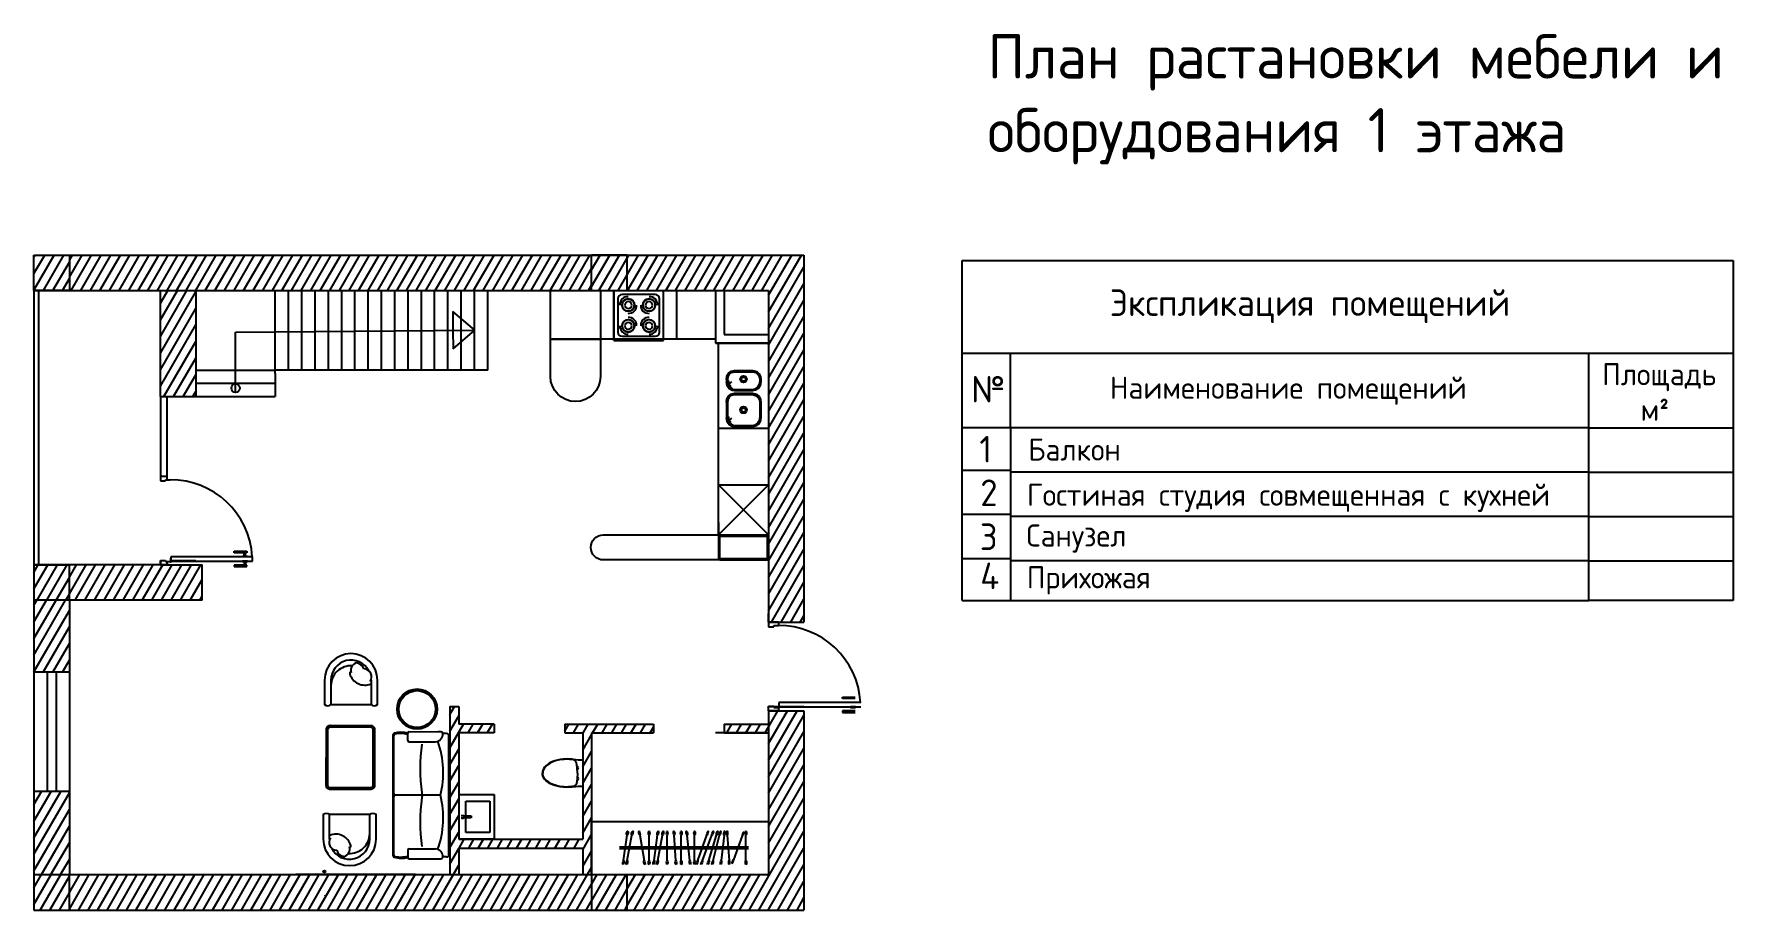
# Model space of a CAD drawing. Header units: millimetres. Extents: x -36495272392165 to 352544598049420, y -228287860276617 to 83349.
# Drawn here: x 22403 to 41600, y 20347 to 30242 of the extents above; entities that cross this region are included whole.
import ezdxf

# ---------------------------------------------------------------- set-up
doc = ezdxf.new("R2010")
doc.units = ezdxf.units.MM
doc.header["$MEASUREMENT"] = 0
doc.layers.add('freecads.com', color=7, linetype='Continuous')
doc.styles.get("Standard").update_dxf_attribs({"font": 'GOST Common.ttf'})
doc.styles.add('{18b73a54-fa43-428c-adcb-c1c7bbdf2c84}', font='Simplex.shx')
pattern_1 = [(60, (-64389.26, 24210.42), (-81.18988, 46.875), [])]

# ---------------------------------------------------------------- blocks, each defined once
blk = doc.blocks.new('A$C1352')
at = {"color": 0}
for points in [[(0.003, 0.053), (0.003, 0.553, -0.414214), (0.053, 0.603), (0.753, 0.603, -0.414214), (0.803, 0.553), (0.803, 0.053, -0.414214), (0.753, 0.003), (0.053, 0.003, -0.414214)], [(0.023, 0.053), (0.023, 0.553, -0.414214), (0.053, 0.583), (0.753, 0.583, -0.414214), (0.783, 0.553), (0.783, 0.053, -0.414214), (0.753, 0.023), (0.053, 0.023, -0.414214)]]:
    blk.add_lwpolyline(points, format="xyb", close=True, dxfattribs=at)

msp = doc.modelspace()

# ---------------------------------------------------------------- hatches: boundary and pattern name
at = {"transparency": 33554687}
h = msp.add_hatch(dxfattribs=at)
h.set_pattern_fill('ANSI31', scale=750, angle=15)
h.set_pattern_definition(pattern_1)
h.paths.add_polyline_path([(31103, 27745), (29104, 27745), (29104, 27345), (30071.4, 27345), (30703, 27345), (30703, 23598), (30814, 23598), (31103, 23598)])
h.paths.add_polyline_path([(27203, 22347), (27603, 22347), (27603, 22447), (27203, 22447), (27203, 22647), (27103, 22647), (27103, 20747), (27203, 20747), (27203, 21047), (28603, 21047), (28603, 20747), (28703, 20747), (28703, 22347), (29403, 22347), (29403, 22447), (28403, 22447), (28403, 22347), (28603, 22347), (28603, 21147), (27203, 21147)])
h.paths.add_polyline_path([(31103, 22598), (30703, 22598), (30703, 20747), (29103, 20747), (29103, 20347), (31103, 20347)])
h.paths.add_polyline_path([(28703, 20747), (22803, 20747), (22803, 20347), (28703, 20347)])
h.paths.add_polyline_path([(22803, 21687), (22403, 21687), (22403, 20747), (22803, 20747)])
h.paths.add_polyline_path([(22803, 23845), (22403, 23845), (22403, 23033), (22803, 23033)])
h.paths.add_polyline_path([(24303, 24245), (23831, 24245), (22803, 24245), (22803, 23847), (24303, 23847)])
h.paths.add_polyline_path([(30703, 22447), (30202, 22447), (30202, 22347), (30703, 22347)], flags=17)
h.paths.add_polyline_path([(24231, 27345), (23831, 27345), (23831, 26146), (24231, 26146)])
h = msp.add_hatch(dxfattribs=at)
h.set_pattern_fill('ANSI31', scale=750, angle=15)
h.set_pattern_definition([(60, (-76839.47, 24205.2), (-81.18988, 46.875), [])])
h.paths.add_polyline_path([(22803, 27745), (22403, 27745), (22403, 27345), (22803, 27345)])
h.paths.add_polyline_path([(22803, 24245), (22403, 24245), (22403, 23847), (22803, 23847)])
h.paths.add_polyline_path([(22803, 20747), (22403, 20747), (22403, 20347), (22803, 20347)])
h.paths.add_polyline_path([(29103, 20747), (28703, 20747), (28703, 20347), (29103, 20347)])
h = msp.add_hatch()
h.set_pattern_fill('ANSI31', color=256, scale=750, angle=15)
h.set_pattern_definition([(60, (20538.5, 23949.7), (-81.1899, 46.875), [])])
h.paths.add_polyline_path([(28704, 27745), (22803, 27745), (22803, 27345), (23831, 27345), (24231, 27345), (27103, 27345), (27203, 27346.4), (27203, 27345), (28458.5, 27345), (28704, 27345)])
h = msp.add_hatch(dxfattribs=at)
h.set_pattern_fill('ANSI31', scale=750, angle=15)
h.set_pattern_definition(pattern_1)
h.paths.add_polyline_path([(29104, 27345), (29104, 27745), (28704, 27745), (28704, 27345)])

# ---------------------------------------------------------------- linework, layer by layer
for p, q in [((22403, 27745), (31103, 27745)), ((22403, 27745), (22403, 27745)), ((31103, 27745), (31103, 23598)), ((22803, 27345), (22403, 27345)), ((22403, 27345), (23831, 27345)), ((23831, 27345), (24231, 27345)), ((23831, 26146), (23831, 27345)), ((24231, 27345), (30703, 27345)), ((24231, 27345), (24231, 26146)), ((24231, 27345), (30703, 27345)), ((24231, 27345), (24231, 26146)), ((27103, 27345), (27203, 27346.4)), ((27203, 27346.4), (27203, 27345)), ((30103, 27345), (30203, 27345)), ((30103, 27345), (30103, 26748)), ((30203, 27345), (30203, 26848)), ((30703, 27345), (30703, 23598)), ((30703, 26748), (30103, 26748)), ((30109.1, 26748), (30703, 26748)), ((30203, 26848), (30703, 26848)), ((30703, 26848), (30703, 26748)), ((23831, 26146), (24231, 26146)), ((22803, 24245), (22403, 24245)), ((22403, 24245), (22403, 24245)), ((23831, 24245), (22803, 24245)), ((23831, 24245), (23831, 24245)), ((24303, 23845), (24303, 24245)), ((22803, 23845), (22403, 23845)), ((22403, 23845), (22403, 20747)), ((22803, 23845), (22803, 20747)), ((30703, 23598), (30703, 23698)), ((30703, 23598), (31103, 23598)), ((30814, 23598), (30814, 23560.4)), ((27103, 22647), (27203, 22647)), ((27103, 22647), (27103, 20747)), ((27203, 22647), (27203, 22447)), ((30703, 22647), (31103, 22647)), ((30703, 22598), (31103, 22598)), ((30703, 22598), (30703, 20747)), ((30802.3, 22598), (30703, 22598)), ((31103, 22598), (31103, 20347)), ((27091.9, 20956.8), (27091.9, 22329.3)), ((27603, 22447), (27203, 22447)), ((27203, 22347), (27203, 21147)), ((27603, 22347), (27203, 22347)), ((27603, 22447), (27603, 22347)), ((28403, 22447), (29403, 22447)), ((28403, 22447), (28403, 22347)), ((28403, 22347), (28603, 22347)), ((28603, 22347), (28603, 21147)), ((28703, 22347), (29403, 22347)), ((28703, 22347), (28703, 20747)), ((29403, 22447), (29403, 22347)), ((30202, 22447), (30703, 22447)), ((30202, 22447), (30202, 22347)), ((30202, 22347), (30703, 22347)), ((27203, 21147), (28603, 21147)), ((27203, 21047), (28603, 21047)), ((27203, 21047), (27203, 20747)), ((28603, 21047), (28603, 20747)), ((22403, 20747), (30703, 20747)), ((22803, 20747), (22803, 20747)), ((22403, 20347), (31103, 20347))]:
    msp.add_line(p, q)
at = {"color": 240, "true_color": 0xed1f24}
for p, q in [((22403, 27345), (22403, 27745)), ((22803, 27745), (22803, 27345)), ((28704, 27345), (28704, 27745)), ((29104, 27345), (29104, 27745)), ((22403, 24245), (22403, 23847)), ((22403, 24245), (22803, 24245)), ((22803, 23845), (22803, 24245)), ((22403, 20747), (22403, 20347)), ((22803, 20347), (22803, 20747)), ((28703, 20747), (28703, 20347)), ((28703, 20747), (29103, 20747)), ((29103, 20747), (29103, 20347)), ((22403, 20347), (22803, 20347)), ((28703, 20347), (29103, 20347))]:
    msp.add_line(p, q, dxfattribs=at)
at = {"color": 1}
for p, q in [((22403, 27745), (22803, 27745)), ((29104, 27745), (28704, 27745))]:
    msp.add_line(p, q, dxfattribs=at)
at = {"color": 7}
for p, q in [((32889.6, 26636.5), (32889.6, 27682.4)), ((32889.6, 27682.4), (41600.5, 27682.4)), ((41600.5, 27682.4), (41600.5, 26636.5)), ((25129.9, 26446), (25129.9, 27345)), ((25279.9, 26446), (25279.9, 27345)), ((25429.9, 26446), (25429.9, 27345)), ((25579.9, 26446), (25579.9, 27345)), ((25729.9, 26446), (25729.9, 27345)), ((25879.9, 26446), (25879.9, 27345)), ((26029.9, 26446), (26029.9, 27345)), ((26179.9, 26446), (26179.9, 27345)), ((26329.9, 26446), (26329.9, 27345)), ((26479.9, 26446), (26479.9, 27345)), ((26629.9, 26446), (26629.9, 27345)), ((26779.9, 26446), (26779.9, 27345)), ((26929.9, 26446), (26929.9, 27345)), ((27079.9, 26446), (27079.9, 27345)), ((27229.9, 26446), (27229.9, 27345)), ((27379.9, 26446), (27379.9, 27345)), ((27529.9, 26446), (27529.9, 27345)), ((28238.5, 26795), (28238.5, 27345)), ((28253, 27345), (28803, 27345)), ((28803, 27345), (28803, 26795)), ((28953, 27345), (28953, 26795)), ((30103, 27345), (30103, 26795)), ((30103, 26795), (28253, 26795)), ((30138.5, 26183.8), (30138.5, 26748.3)), ((30153, 26748), (30703, 26748)), ((30703, 26748), (30703, 24298)), ((32889.6, 23842.5), (32889.6, 26636.5)), ((32889.6, 26636.5), (41600.5, 26636.5)), ((33438.4, 26270), (33438.4, 26636.5)), ((39972.6, 25791.5), (39972.6, 26636.5)), ((41600.5, 26636.5), (41600.5, 23842.5)), ((24231, 26446), (25034.7, 26446)), ((25034.7, 26446), (25129.9, 26446)), ((25129.9, 26406.3), (25129.9, 26446)), ((27529.9, 26446), (25129.9, 26446)), ((25129.9, 26406.3), (25129.9, 26241.3)), ((24231, 26296), (25129.9, 26296)), ((24231, 26146), (25129.9, 26146)), ((25129.9, 26241.3), (25129.9, 26146)), ((33438.4, 25791.5), (33438.4, 26270)), ((33438.4, 25791.5), (32889.6, 25791.5)), ((33500.8, 25791.5), (32889.6, 25791.5)), ((33438.4, 25791.5), (33438.4, 23842.5)), ((39972.6, 25791.5), (33438.4, 25791.5)), ((39972.6, 23842.5), (39972.6, 25791.5)), ((39972.6, 25791.5), (41600.5, 25791.5)), ((33438.4, 25312.9), (32889.6, 25312.9)), ((39972.6, 25291.5), (33438.4, 25291.5)), ((39972.6, 25291.5), (41600.5, 25291.5)), ((33438.4, 24812.9), (32889.6, 24812.9)), ((39972.6, 24791.5), (33438.4, 24791.5)), ((39972.6, 24791.5), (41600.5, 24791.5)), ((30153, 24315.1), (30153, 24570.1)), ((30153, 24301), (30703, 24301)), ((33438.4, 24312.9), (32889.6, 24312.9)), ((39972.6, 24291.5), (33438.4, 24291.5)), ((39972.6, 24291.5), (41600.5, 24291.5)), ((24303, 23845), (22803, 23845)), ((32889.6, 23842.5), (33438.4, 23842.5)), ((33438.4, 23842.5), (39972.6, 23842.5)), ((41600.5, 23842.5), (39972.6, 23842.5)), ((28703, 22347), (29303, 22347)), ((30703, 22347), (30103, 22347)), ((28703, 20747), (28703, 21347)), ((28703, 21347), (30703, 21347))]:
    msp.add_line(p, q, dxfattribs=at)
at = {"color": 141}
for p, q in [((22403, 27345), (22403, 24245)), ((22453, 27345), (22453, 24245)), ((23831, 24245), (24303, 24245)), ((22803, 23033), (22403, 23033)), ((22403, 23033), (22403, 21687)), ((22553, 23033), (22553, 21687)), ((22653, 23033), (22653, 21687)), ((22803, 23033), (22803, 21687)), ((22803, 21687), (22403, 21687))]:
    msp.add_line(p, q, dxfattribs=at)
at = {"color": 0}
for p, q in [((28458.5, 27345), (30071.4, 27345)), ((30232.1, 26378), (30226.6, 26340.8)), ((30226.6, 26361.8), (30226.6, 26314.4)), ((30235.5, 26268.2), (30226.6, 26314.4)), ((30227.9, 26339.9), (30233.4, 26376.8)), ((30227.9, 26363.5), (30227.9, 26315.3)), ((30227.9, 26315.3), (30236.8, 26269.4)), ((30235.9, 26374.7), (30230.4, 26338.2)), ((30230.4, 26366.4), (30230.4, 26317)), ((30230.4, 26338.2), (30230.4, 26349)), ((30230.4, 26317), (30239.2, 26271.6)), ((30248.6, 26409), (30232.1, 26378)), ((30233.4, 26376.8), (30249.8, 26407.6)), ((30252.1, 26405.2), (30235.9, 26374.7)), ((30243.2, 26368.5), (30237.9, 26333.2)), ((30237.9, 26333.2), (30237.9, 26349)), ((30237.9, 26333.2), (30237.9, 26322)), ((30237.9, 26322), (30246.4, 26278.2)), ((30258.8, 26397.9), (30243.2, 26368.5)), ((30248.6, 26409), (30275.9, 26431.1)), ((30257.5, 26288.3), (30249.5, 26329.7)), ((30276.9, 26429.6), (30249.8, 26407.6)), ((30249.8, 26407.6), (30252.1, 26405.2)), ((30278.9, 26426.9), (30252.1, 26405.2)), ((30252.1, 26405.2), (30258.8, 26397.9)), ((30282.9, 26311.5), (30257.5, 26288.3)), ((30258.8, 26397.9), (30284.7, 26418.9)), ((30275.9, 26431.1), (30315.7, 26440.2)), ((30316.5, 26438.6), (30276.9, 26429.6)), ((30276.9, 26429.6), (30278.9, 26426.9)), ((30318, 26435.9), (30278.9, 26426.9)), ((30278.9, 26426.9), (30284.7, 26418.9)), ((30284.7, 26418.9), (30322.5, 26427.5)), ((30315.7, 26440.2), (30525.8, 26440.2)), ((30525, 26438.6), (30316.5, 26438.6)), ((30523.5, 26435.9), (30318, 26435.9)), ((30322.5, 26427.5), (30519, 26427.5)), ((30519, 26427.5), (30561, 26416.6)), ((30567, 26424.6), (30523.5, 26435.9)), ((30568.9, 26427.2), (30525, 26438.6)), ((30525.8, 26440.2), (30570.1, 26428.7)), ((30561, 26416.6), (30567, 26424.6)), ((30586.4, 26392.9), (30561, 26416.6)), ((30568.9, 26427.2), (30567, 26424.6)), ((30567, 26424.6), (30593.3, 26400.1)), ((30595.6, 26402.4), (30568.9, 26427.2)), ((30570.1, 26428.7), (30596.9, 26403.7)), ((30593.3, 26400.1), (30586.4, 26392.9)), ((30586.4, 26392.9), (30599.6, 26364.1)), ((30593.3, 26400.1), (30607, 26370.2)), ((30609.4, 26372.2), (30595.6, 26402.4)), ((30603.6, 26322), (30596.3, 26281.1)), ((30596.9, 26403.7), (30610.8, 26373.3)), ((30599.6, 26364.1), (30603.6, 26333.2)), ((30611.1, 26317), (30603.5, 26274.6)), ((30603.6, 26333.2), (30603.6, 26322)), ((30605.9, 26272.5), (30613.6, 26315.3)), ((30607, 26370.2), (30611.1, 26338.2)), ((30614.9, 26314.4), (30607.3, 26271.3)), ((30613.6, 26339.9), (30609.4, 26372.2)), ((30610.8, 26373.3), (30614.9, 26340.8)), ((30611.1, 26338.2), (30611.1, 26317)), ((30613.6, 26315.3), (30613.6, 26339.9)), ((30614.9, 26340.8), (30614.9, 26314.4)), ((30232.1, 26119.8), (30226.6, 26082.7)), ((30227.9, 26081.7), (30233.4, 26118.7)), ((30235.9, 26116.6), (30230.4, 26080.1)), ((30248.6, 26150.8), (30232.1, 26119.8)), ((30233.4, 26118.7), (30249.8, 26149.5)), ((30258.4, 26236), (30235.5, 26268.2)), ((30252.1, 26147.1), (30235.9, 26116.6)), ((30239.2, 26271.6), (30236.8, 26269.4)), ((30236.8, 26269.4), (30259.6, 26237.4)), ((30243.2, 26110.3), (30237.9, 26075.1)), ((30246.4, 26278.2), (30239.2, 26271.6)), ((30239.2, 26271.6), (30261.7, 26239.9)), ((30258.8, 26139.8), (30243.2, 26110.3)), ((30246.4, 26278.2), (30257.5, 26288.3)), ((30268.2, 26247.6), (30246.4, 26278.2)), ((30248.6, 26150.8), (30275.9, 26172.9)), ((30276.9, 26171.4), (30249.8, 26149.5)), ((30249.8, 26149.5), (30252.1, 26147.1)), ((30278.9, 26168.8), (30252.1, 26147.1)), ((30252.1, 26147.1), (30258.8, 26139.8)), ((30257.5, 26288.3), (30278.1, 26259.4)), ((30291.1, 26218.3), (30258.4, 26236)), ((30258.8, 26139.8), (30284.7, 26160.7)), ((30261.7, 26239.9), (30259.6, 26237.4)), ((30259.6, 26237.4), (30292.1, 26219.9)), ((30268.2, 26247.6), (30261.7, 26239.9)), ((30261.7, 26239.9), (30293.8, 26222.6)), ((30299.1, 26230.8), (30268.2, 26247.6)), ((30275.9, 26172.9), (30315.7, 26182)), ((30316.5, 26180.5), (30276.9, 26171.4)), ((30276.9, 26171.4), (30278.9, 26168.8)), ((30318, 26177.7), (30278.9, 26168.8)), ((30278.9, 26168.8), (30284.7, 26160.7)), ((30284.7, 26160.7), (30322.5, 26169.4)), ((30315.7, 26215.1), (30291.1, 26218.3)), ((30292.1, 26219.9), (30316.5, 26216.6)), ((30293.8, 26222.6), (30299.1, 26230.8)), ((30318, 26219.4), (30293.8, 26222.6)), ((30299.1, 26230.8), (30322.5, 26227.8)), ((30525.8, 26215.1), (30315.7, 26215.1)), ((30315.7, 26182), (30525.8, 26182)), ((30316.5, 26216.6), (30525, 26216.6)), ((30525, 26180.5), (30316.5, 26180.5)), ((30523.5, 26219.4), (30318, 26219.4)), ((30523.5, 26177.7), (30318, 26177.7)), ((30322.5, 26227.8), (30519, 26227.8)), ((30322.5, 26169.4), (30519, 26169.4)), ((30519, 26227.8), (30552, 26234.2)), ((30519, 26169.4), (30561, 26158.5)), ((30557.7, 26226.1), (30523.5, 26219.4)), ((30567, 26166.4), (30523.5, 26177.7)), ((30525, 26216.6), (30559.6, 26223.4)), ((30568.9, 26169.1), (30525, 26180.5)), ((30560.6, 26221.9), (30525.8, 26215.1)), ((30525.8, 26182), (30570.1, 26170.5)), ((30577.6, 26251.6), (30552, 26234.2)), ((30552, 26234.2), (30557.7, 26226.1)), ((30584.2, 26244.1), (30557.7, 26226.1)), ((30557.7, 26226.1), (30559.6, 26223.4)), ((30559.6, 26223.4), (30586.3, 26241.6)), ((30587.6, 26240.2), (30560.6, 26221.9)), ((30561, 26158.5), (30567, 26166.4)), ((30586.4, 26134.8), (30561, 26158.5)), ((30568.9, 26169.1), (30567, 26166.4)), ((30567, 26166.4), (30593.3, 26141.9)), ((30595.6, 26144.3), (30568.9, 26169.1)), ((30570.1, 26170.5), (30596.9, 26145.6)), ((30596.3, 26281.1), (30577.6, 26251.6)), ((30577.6, 26251.6), (30584.2, 26244.1)), ((30603.5, 26274.6), (30584.2, 26244.1)), ((30584.2, 26244.1), (30586.3, 26241.6)), ((30586.3, 26241.6), (30605.9, 26272.5)), ((30586.4, 26134.8), (30599.6, 26106)), ((30607.3, 26271.3), (30587.6, 26240.2)), ((30593.3, 26141.9), (30607, 26112.1)), ((30609.4, 26114.1), (30595.6, 26144.3)), ((30596.3, 26281.1), (30603.5, 26274.6)), ((30596.9, 26145.6), (30610.8, 26115.2)), ((30603.5, 26274.6), (30605.9, 26272.5)), ((30607, 26112.1), (30611.1, 26080.1)), ((30613.6, 26081.7), (30609.4, 26114.1)), ((30610.8, 26115.2), (30614.9, 26082.7)), ((30226.6, 26103.7), (30226.6, 25907.1)), ((30227.9, 26105.3), (30227.9, 25908)), ((30230.4, 26108.3), (30230.4, 25909.7)), ((30230.4, 26080.1), (30230.4, 26090.8)), ((30237.9, 26075.1), (30237.9, 26090.8)), ((30237.9, 26075.1), (30237.9, 25914.7)), ((30257.5, 25881), (30249.5, 25922.4)), ((30599.6, 26106), (30603.6, 26075.1)), ((30603.6, 26075.1), (30603.6, 25914.7)), ((30611.1, 26080.1), (30611.1, 25909.7)), ((30613.6, 25908), (30613.6, 26081.7)), ((30614.9, 26082.7), (30614.9, 25907.1)), ((30235.5, 25860.9), (30226.6, 25907.1)), ((30227.9, 25908), (30236.8, 25862.1)), ((30230.4, 25909.7), (30239.2, 25864.3)), ((30258.4, 25828.6), (30235.5, 25860.9)), ((30239.2, 25864.3), (30236.8, 25862.1)), ((30236.8, 25862.1), (30259.6, 25830)), ((30237.9, 25914.7), (30246.4, 25870.8)), ((30246.4, 25870.8), (30239.2, 25864.3)), ((30239.2, 25864.3), (30261.7, 25832.6)), ((30246.4, 25870.8), (30257.5, 25881)), ((30268.2, 25840.2), (30246.4, 25870.8)), ((30282.9, 25904.1), (30257.5, 25881)), ((30257.5, 25881), (30278.1, 25852)), ((30291.1, 25811), (30258.4, 25828.6)), ((30261.7, 25832.6), (30259.6, 25830)), ((30259.6, 25830), (30292.1, 25812.5)), ((30268.2, 25840.2), (30261.7, 25832.6)), ((30261.7, 25832.6), (30293.8, 25815.2)), ((30299.1, 25823.5), (30268.2, 25840.2)), ((30315.7, 25807.8), (30291.1, 25811)), ((30292.1, 25812.5), (30316.5, 25809.3)), ((30293.8, 25815.2), (30299.1, 25823.5)), ((30318, 25812), (30293.8, 25815.2)), ((30299.1, 25823.5), (30322.5, 25820.4)), ((30525.8, 25807.8), (30315.7, 25807.8)), ((30316.5, 25809.3), (30525, 25809.3)), ((30523.5, 25812), (30318, 25812)), ((30322.5, 25820.4), (30519, 25820.4)), ((30519, 25820.4), (30552, 25826.9)), ((30557.7, 25818.7), (30523.5, 25812)), ((30525, 25809.3), (30559.6, 25816.1)), ((30560.6, 25814.6), (30525.8, 25807.8)), ((30577.6, 25844.3), (30552, 25826.9)), ((30552, 25826.9), (30557.7, 25818.7)), ((30584.2, 25836.8), (30557.7, 25818.7)), ((30557.7, 25818.7), (30559.6, 25816.1)), ((30559.6, 25816.1), (30586.3, 25834.3)), ((30587.6, 25832.9), (30560.6, 25814.6)), ((30596.3, 25873.7), (30577.6, 25844.3)), ((30577.6, 25844.3), (30584.2, 25836.8)), ((30603.5, 25867.2), (30584.2, 25836.8)), ((30584.2, 25836.8), (30586.3, 25834.3)), ((30586.3, 25834.3), (30605.9, 25865.1)), ((30607.3, 25863.9), (30587.6, 25832.9)), ((30603.6, 25914.7), (30596.3, 25873.7)), ((30596.3, 25873.7), (30603.5, 25867.2)), ((30611.1, 25909.7), (30603.5, 25867.2)), ((30603.5, 25867.2), (30605.9, 25865.1)), ((30605.9, 25865.1), (30613.6, 25908)), ((30614.9, 25907.1), (30607.3, 25863.9))]:
    msp.add_line(p, q, dxfattribs=at)
at = {"color": 0, "linetype": 'ByBlock'}
for p, q in [((28953, 26780.5), (28953, 27345)), ((29517.6, 26780.5), (29517.6, 27345)), ((29667.6, 26795), (29667.6, 27345)), ((30138.5, 25788.6), (30703, 25788.6)), ((30138.5, 25148.8), (30703, 25148.8)), ((30138.5, 24584.3), (30703, 25148.8)), ((30703, 24584.3), (30138.5, 25148.8)), ((30138.5, 24725.4), (30138.5, 24301)), ((30138.5, 24584.3), (30703, 24584.3)), ((30138.5, 24584.3), (30703, 24584.3))]:
    msp.add_line(p, q, dxfattribs=at)
at = {"color": 0, "ltscale": 600}
for p, q in [((29423.5, 27298), (29047.1, 27298)), ((29000.1, 27250.9), (29000.1, 26874.6)), ((29470.5, 26874.6), (29470.5, 27250.9)), ((28953, 26780.5), (29517.6, 26780.5)), ((29047.1, 26827.5), (29423.5, 26827.5))]:
    msp.add_line(p, q, dxfattribs=at)
at = {"color": 41, "true_color": 0xf4ee51}
for p, q in [((27382.5, 26897.8), (27134.8, 27106.9)), ((27134.8, 27106.9), (27136.6, 26895.7)), ((24680.5, 26875.2), (27379.9, 26895.5)), ((27136.6, 26895.7), (27138.4, 26684.6)), ((27138.4, 26684.6), (27382.5, 26897.8)), ((24680.5, 26198.4), (24680.5, 26875.2))]:
    msp.add_line(p, q, dxfattribs=at)
at = {"color": 141, "true_color": 0xadddf7}
for p, q in [((23831, 26146), (23831, 25194.1)), ((23906, 26146), (23906, 25207.4)), ((23831, 24295), (23831, 24245)), ((23831, 24294), (23889.8, 24294)), ((23930.3, 24245), (23831, 24245)), ((23906, 24281.7), (23906, 24245)), ((23948, 24294), (24231, 24294))]:
    msp.add_line(p, q, dxfattribs=at)
at = {"color": 18, "true_color": 0x000000}
for p, q in [((26211.5, 22943.5), (26211.5, 22666.9)), ((25742.8, 21147.8), (25742.8, 21424.3))]:
    msp.add_line(p, q, dxfattribs=at)
at = {"color": 0, "linetype": 'ByBlock'}
for points in [[(28803, 26795), (28803, 26372.6, -1), (28238.5, 26372.6), (28238.5, 26795), (28803, 26795)], [(30703, 24301), (28835.3, 24301, -0.9966175), (28835.3, 24584.3), (30138.5, 24584.3), (30138.5, 26183.8)]]:
    msp.add_lwpolyline(points, format="xyb", dxfattribs=at)
msp.add_lwpolyline([(30703, 26748.3), (30703, 24301)], dxfattribs=at)
msp.add_lwpolyline([(30688.9, 24315.1), (30152.6, 24315.1), (30152.6, 24570.1), (30688.9, 24570.1)], close=True, dxfattribs=at)
at = {"color": 18, "ltscale": 0.03, "true_color": 0x000000}
for points in [[(26211.5, 22666.9, 0.3692287), (26284, 22666.9), (26284, 22943.5, 1), (25685.7, 22943.5), (25685.7, 22666.9, 0.3692287), (25758.2, 22666.9)], [(25742.8, 21424.3, 0.3692287), (25670.3, 21424.3), (25670.3, 21147.8, 1), (26268.5, 21147.8), (26268.5, 21424.3, 0.3692287), (26196, 21424.3)]]:
    msp.add_lwpolyline(points, format="xyb", close=True, dxfattribs=at)
at = {"color": 18, "true_color": 0x000000}
for points in [[(26185.9, 23048, 0.7850867), (25758.2, 22943.5), (25758.2, 22666.9)], [(25768.3, 21043.3, 0.7850867), (26196, 21147.8), (26196, 21424.3)]]:
    msp.add_lwpolyline(points, format="xyb", dxfattribs=at)
at = {"color": 0}
for points in [[(29064.6, 20904.6), (29104.2, 21192.3)], [(29105.7, 20904.6), (29159.2, 21192.3)], [(29247.2, 21192.3), (29296.5, 20904.6)], [(29352.9, 20904.6), (29352.9, 21192.3)], [(29409.1, 20904.6), (29448.7, 21192.3)], [(29450.2, 20904.6), (29503.7, 21192.3)], [(29557.2, 20904.6), (29557.2, 21192.3)], [(29654.7, 20904.6), (29636.9, 21192.3)], [(29717.2, 20904.6), (29717.2, 21192.3)], [(29813.6, 20904.6), (29781.9, 21192.3)], [(29866.6, 20904.6), (29866.6, 21192.3)], [(29904.4, 20904.6), (30005.4, 21192.3)], [(29957, 20904.6), (30062, 21192.3)], [(30029.2, 20904.6), (30114.4, 21192.3)], [(30076.7, 20904.6), (30150, 21192.3)], [(30202, 21192.3), (30169.2, 20904.6)], [(30236.6, 21192.3), (30256.4, 20904.6)], [(30405.2, 21183.5), (30306.4, 20913.3)], [(30447.4, 20904.6), (30447.4, 21192.3)], [(30474.8, 21058.2), (29017.4, 21058.2)], [(30474.8, 21039.4), (29017.4, 21039.4)], [(29053, 21058.2), (29053, 21039.4)], [(29063, 21058.2), (29063, 21039.4)], [(29075, 21058.2), (29075, 21039.4)], [(29077, 21058.2), (29077, 21039.4)], [(29087, 21058.2), (29087, 21039.4)], [(29093, 21058.2), (29093, 21039.4)], [(29134.9, 21058.2), (29134.9, 21039.4)], [(29142.9, 21058.2), (29142.9, 21039.4)], [(29152.1, 21058.2), (29152.1, 21039.4)], [(29162.9, 21058.2), (29162.9, 21039.4)], [(29170.9, 21058.2), (29170.9, 21039.4)], [(29206.1, 21058.2), (29206.1, 21039.4)], [(29297.8, 21058.2), (29297.8, 21039.4)], [(29307.6, 21058.2), (29307.6, 21039.4)], [(29364.9, 21058.2), (29364.9, 21039.4)], [(29371.4, 21058.2), (29371.4, 21039.4)], [(29440.2, 21058.2), (29440.2, 21039.4)], [(29450, 21058.2), (29450, 21039.4)], [(29652.9, 21058.2), (29652.9, 21039.4)], [(29684, 21058.2), (29684, 21039.4)], [(29693.9, 21058.2), (29693.9, 21039.4)], [(29703.7, 21058.2), (29703.7, 21039.4)], [(29713.5, 21058.2), (29713.5, 21039.4)], [(29718.4, 21058.2), (29718.4, 21039.4)], [(29785.4, 21058.2), (29785.4, 21039.4)], [(29795.4, 21058.2), (29795.4, 21039.4)], [(29807.4, 21058.2), (29807.4, 21039.4)], [(29809.4, 21058.2), (29809.4, 21039.4)], [(29819.4, 21058.2), (29819.4, 21039.4)], [(29825.4, 21058.2), (29825.4, 21039.4)], [(29867.4, 21058.2), (29867.4, 21039.4)], [(29875.4, 21058.2), (29875.4, 21039.4)], [(29884.6, 21058.2), (29884.6, 21039.4)], [(29895.3, 21058.2), (29895.3, 21039.4)], [(29903.3, 21058.2), (29903.3, 21039.4)], [(29938.5, 21058.2), (29938.5, 21039.4)], [(30156.8, 21058.2), (30156.8, 21039.4)], [(30164, 21058.2), (30164, 21039.4)], [(30174.8, 21058.2), (30174.8, 21039.4)], [(30183.2, 21058.2), (30183.2, 21039.4)], [(30191.6, 21058.2), (30191.6, 21039.4)], [(30372.4, 21058.2), (30372.4, 21039.4)], [(30379.6, 21058.2), (30379.6, 21039.4)], [(30402.4, 21058.2), (30402.4, 21039.4)], [(30418, 21058.2), (30418, 21039.4)], [(30422.8, 21058.2), (30422.8, 21039.4)]]:
    msp.add_lwpolyline(points, dxfattribs=at)
at = {"color": 0, "ltscale": 600}
for centre in [(29117.7, 27180.4), (29352.9, 27180.4), (29117.7, 26945.1), (29352.9, 26945.1)]:
    msp.add_circle(centre, 70.6, dxfattribs=at)
at = {"color": 0}
for centre, radius in [((30420.7, 26342.6), 37.6), ((30420.7, 26342.6), 23.5), ((30420.7, 25994.9), 37.6), ((30420.7, 25994.9), 23.5)]:
    msp.add_circle(centre, radius, dxfattribs=at)
at = {"color": 41, "true_color": 0xf4ee51}
msp.add_circle((24680.5, 26241.3), 47.5, dxfattribs=at)
at = {"color": 7}
msp.add_circle((25684, 20782.9), 12, dxfattribs=at)
at = {"color": 0, "ltscale": 600}
for centre, radius, start, end in [((29047.1, 27250.9), 47, 90, 180), ((29110.8, 27187.2), 87.5, 85.49745, 184.50255), ((29359.8, 27187.2), 87.5, 355.49745, 94.50255), ((29423.5, 27250.9), 47, 0, 90), ((29117.7, 27180.4), 69.4, 0, 180), ((29117.7, 27180.4), 69.4, 180, 0), ((29117.7, 27180.4), 38.8, 0, 180), ((29117.7, 27180.4), 38.8, 180, 0), ((29124.5, 27173.5), 87.5, 265.49745, 4.50255), ((29346, 27173.5), 87.5, 175.49745, 274.50255), ((29352.9, 27180.4), 69.4, 0, 180), ((29352.9, 27180.4), 69.4, 180, 0), ((29352.9, 27180.4), 38.8, 0, 180), ((29352.9, 27180.4), 38.8, 180, 0), ((29110.8, 26938.3), 87.5, 175.49745, 274.50255), ((29117.7, 26945.1), 69.4, 0, 180), ((29117.7, 26945.1), 69.4, 180, 0), ((29117.7, 26945.1), 38.8, 0, 180), ((29117.7, 26945.1), 38.8, 180, 0), ((29124.5, 26952), 87.5, 355.49745, 94.50255), ((29346, 26952), 87.5, 85.49745, 184.50255), ((29352.9, 26945.1), 69.4, 0, 180), ((29352.9, 26945.1), 69.4, 180, 0), ((29352.9, 26945.1), 38.8, 0, 180), ((29352.9, 26945.1), 38.8, 180, 0), ((29359.8, 26938.3), 87.5, 265.49745, 4.50255), ((29047.1, 26874.6), 47, 180, 270), ((29423.5, 26874.6), 47, 270, 0)]:
    msp.add_arc(centre, radius, start, end, dxfattribs=at)
at = {"color": 18, "true_color": 0x000000}
for centre, radius, start, end in [((25984.8, 22879.4), 226.6, 86.28813, 180), ((26075.8, 23052.1), 93.2, 110.47669, 193.30583), ((26034.2, 23037.6), 102.2, 18.59277, 84.94622), ((26126.3, 22979.5), 90.8, 325.80607, 86.95393), ((25980.8, 23020.8), 10.8, 66.20383, 209.32236), ((26140.3, 23062.8), 175.5, 195.66046, 292.93188), ((25827.9, 21111.8), 90.8, 145.80607, 266.95393), ((25813.9, 21028.4), 175.5, 15.66046, 112.93188), ((25969.4, 21211.8), 226.6, 266.28813, 360), ((25920, 21053.7), 102.2, 198.59277, 264.94622), ((25878.4, 21039.1), 93.2, 290.47669, 13.30583), ((25973.5, 21070.5), 10.8, 246.20383, 29.32236), ((25916.7, 20513.5), 226.6, 180, 181.09252)]:
    msp.add_arc(centre, radius, start, end, dxfattribs=at)
at = {"color": 0}
for centre, major_axis, ratio in [((29107.3, 21214.7), (-3.1, -22.4), 0.3448482), ((29163.4, 21214.7), (-4.2, -22.4), 0.3422385), ((29243.3, 21214.7), (3.8, -22.4), 0.2910906), ((29352.9, 21214.7), (0, -22.4), 0.3436818), ((29451.8, 21214.7), (-3.1, -22.4), 0.3448482), ((29507.9, 21214.7), (-4.2, -22.4), 0.3422385), ((29557.2, 21214.7), (0, -22.4), 0.3436818), ((29635.5, 21214.7), (1.4, -22.4), 0.3430237), ((29717.2, 21214.7), (0, -22.4), 0.3436818), ((29779.5, 21214.7), (2.5, -22.4), 0.3383719), ((29866.6, 21214.7), (0, -22.4), 0.3436818), ((30013.3, 21214.7), (-7.9, -22.4), 0.1839407), ((30070.1, 21214.7), (-8.2, -22.4), 0.2182623), ((30121, 21214.7), (-6.6, -22.4), 0.2010045), ((30155.7, 21214.7), (-5.7, -22.4), 0.2251506), ((30204.3, 21214.7), (-2.6, -22.4), 0.2308394), ((30235.2, 21214.7), (1.5, -22.4), 0.193898), ((30447.4, 21214.7), (0, -22.4), 0.3436818), ((29061.5, 20882.2), (-3.1, -22.4), 0.2745976), ((29101.6, 20882.2), (-4.2, -22.4), 0.3210647), ((29300.4, 20882.2), (3.8, -22.4), 0.2910906), ((29352.9, 20882.2), (0, -22.4), 0.3030301), ((29406, 20882.2), (-3.1, -22.4), 0.2745976), ((29446, 20882.2), (-4.2, -22.4), 0.3210647), ((29557.2, 20882.2), (0, -22.4), 0.3030301), ((29656.1, 20882.2), (1.4, -22.4), 0.3024498), ((29717.2, 20882.2), (0, -22.4), 0.3030301), ((29816.1, 20882.2), (2.5, -22.4), 0.3012075), ((29866.6, 20882.2), (0, -22.4), 0.3030301), ((29896.5, 20882.2), (-7.9, -22.4), 0.1839407), ((29948.8, 20882.2), (-8.2, -22.4), 0.2182623), ((30022.6, 20882.2), (-6.6, -22.4), 0.2010045), ((30071, 20882.2), (-5.7, -22.4), 0.2251506), ((30166.6, 20882.2), (-2.6, -22.4), 0.2308394), ((30257.9, 20882.2), (1.5, -22.4), 0.193898), ((30447.4, 20882.2), (0, -22.4), 0.3030301)]:
    msp.add_ellipse(centre, major_axis=major_axis, ratio=ratio, dxfattribs=at)
at = {"color": 0, "extrusion": (0, 0, -1)}
for centre in [(30412.9, 21204.6), (30298.7, 20892.3)]:
    msp.add_ellipse(centre, major_axis=(-7.7, -21), ratio=0.2417153, dxfattribs=at)
at = {"layer": 'freecads.com', "color": 141, "true_color": 0xadddf7}
for p, q in [((23906, 25245), (23831, 25245)), ((23831, 25245), (23831, 25194.1)), ((23831, 25194.1), (23889.8, 25194.1)), ((23889.8, 25194.1), (23889.8, 25207.4)), ((23889.8, 25207.4), (23942, 25207.4)), ((24666.2, 24383.1), (24666.2, 24399.7)), ((24666.2, 24399.7), (24807.8, 24399.7)), ((24807.8, 24383.1), (24666.2, 24383.1)), ((24777.8, 24343.1), (24777.8, 24383.1)), ((24794.4, 24343.1), (24794.4, 24383.1)), ((24807.8, 24399.7), (24807.8, 24383.1)), ((23831, 24245), (23831, 24295)), ((23831, 24295), (23889.8, 24295)), ((23889.8, 24295), (23889.8, 24281.7)), ((23889.8, 24281.7), (23942, 24281.7)), ((23908.7, 24281.7), (23942, 24281.7)), ((23942, 24279.4), (23908.7, 24279.4)), ((23942, 24281.7), (23942, 24278.2)), ((23942, 24281.7), (23942, 24279.4)), ((24871.9, 24337.6), (23948, 24337.6)), ((23948, 24337.6), (23948, 24287.6)), ((23950.2, 24320.9), (23948, 24320.9)), ((23948, 24320.9), (23948, 24287.6)), ((23948, 24287.6), (24871.9, 24287.6)), ((23948, 24287.6), (23950.2, 24287.6)), ((23950.2, 24287.6), (23950.2, 24320.9)), ((24807.8, 24242.1), (24666.2, 24242.1)), ((24666.2, 24242.1), (24666.2, 24225.4)), ((24666.2, 24225.4), (24807.8, 24225.4)), ((24758.4, 24337.6), (24758.4, 24343.1)), ((24758.4, 24343.1), (24813.9, 24343.1)), ((24813.9, 24337.6), (24758.4, 24337.6)), ((24813.9, 24287.6), (24758.4, 24287.6)), ((24758.4, 24287.6), (24758.4, 24282.1)), ((24758.4, 24282.1), (24813.9, 24282.1)), ((24777.8, 24282.1), (24777.8, 24242.1)), ((24794.4, 24282.1), (24794.4, 24242.1)), ((24807.8, 24225.4), (24807.8, 24242.1)), ((24813.9, 24343.1), (24813.9, 24337.6)), ((24813.9, 24282.1), (24813.9, 24287.6)), ((24871.9, 24287.6), (24871.9, 24337.6))]:
    msp.add_line(p, q, dxfattribs=at)
at = {"layer": 'freecads.com'}
for p, q in [((30814, 23598), (30703, 23598)), ((30703, 23598), (30703, 23547.1)), ((30703, 23547.1), (30761.8, 23547.1)), ((30761.8, 23547.1), (30761.8, 23560.4)), ((30761.8, 23560.4), (30814, 23560.4)), ((31743.9, 22690.6), (30820, 22690.6)), ((30820, 22690.6), (30820, 22640.6)), ((30822.2, 22673.9), (30820, 22673.9)), ((30820, 22673.9), (30820, 22640.6)), ((30822.2, 22640.6), (30822.2, 22673.9)), ((31538.2, 22736.1), (31538.2, 22752.7)), ((31538.2, 22752.7), (31679.8, 22752.7)), ((31679.8, 22736.1), (31538.2, 22736.1)), ((31630.4, 22690.6), (31630.4, 22696.1)), ((31630.4, 22696.1), (31685.9, 22696.1)), ((31685.9, 22690.6), (31630.4, 22690.6)), ((30703, 22598), (30703, 22648)), ((30703, 22648), (30761.8, 22648)), ((30761.8, 22648), (30761.8, 22634.7)), ((30761.8, 22634.7), (30814, 22634.7)), ((30780.7, 22634.7), (30814, 22634.7)), ((30814, 22632.4), (30780.7, 22632.4)), ((30814, 22634.7), (30814, 22598)), ((30814, 22634.7), (30814, 22632.4)), ((30820, 22640.6), (31743.9, 22640.6)), ((30820, 22640.6), (30822.2, 22640.6)), ((31679.8, 22595.1), (31538.2, 22595.1)), ((31538.2, 22595.1), (31538.2, 22578.4)), ((31538.2, 22578.4), (31679.8, 22578.4)), ((31685.9, 22640.6), (31630.4, 22640.6)), ((31630.4, 22640.6), (31630.4, 22635.1)), ((31630.4, 22635.1), (31685.9, 22635.1)), ((26460.4, 20957.2), (26460.3, 22328.9)), ((26467.9, 21657.7), (26467.9, 22318.6)), ((26626.7, 22262.9), (26626.6, 22346.3)), ((26641.8, 22361.4), (26969, 22361.5)), ((26969, 22361.5), (26991.4, 22361.5)), ((27065.2, 22340.4), (27024.4, 22340.4)), ((27103, 22302.6), (27103.2, 20983.7)), ((26641.8, 22247.8), (26941.4, 22247.8)), ((28149.9, 21908.8), (28148.8, 21892.9)), ((28149.9, 21876.9), (28148.8, 21892.9)), ((28153.9, 21926), (28149.9, 21908.8)), ((28153.6, 21908.6), (28152.4, 21892.9)), ((28153.6, 21877.1), (28152.4, 21892.9)), ((28157.3, 21924.3), (28153.6, 21908.6)), ((28161.2, 21942.8), (28153.9, 21926)), ((28163.8, 21939.4), (28157.3, 21924.3)), ((28171.9, 21958.9), (28161.2, 21942.8)), ((28173.1, 21954), (28163.8, 21939.4)), ((28185.5, 21974), (28171.9, 21958.9)), ((28185.4, 21968.3), (28173.1, 21954)), ((28200.6, 21982), (28185.4, 21968.3)), ((28201.6, 21988.1), (28185.5, 21974)), ((28218.7, 21995.3), (28200.6, 21982)), ((28220.1, 22001.1), (28201.6, 21988.1)), ((28240, 22007.9), (28218.7, 21995.3)), ((28240.9, 22012.9), (28220.1, 22001.1)), ((28265.3, 22019.9), (28240, 22007.9)), ((28264.2, 22023.4), (28240.9, 22012.9)), ((28289.8, 22032.8), (28264.2, 22023.4)), ((28293.6, 22030.5), (28265.3, 22019.9)), ((28317.9, 22041), (28289.8, 22032.8)), ((28321.2, 22038.4), (28293.6, 22030.5)), ((28348.9, 22047.6), (28317.9, 22041)), ((28345.9, 22043.7), (28321.2, 22038.4)), ((28368.5, 22047), (28345.9, 22043.7)), ((28383, 22052.1), (28348.9, 22047.6)), ((28389.3, 22048.9), (28368.5, 22047)), ((28420.6, 22053.8), (28383, 22052.1)), ((28408.4, 22049.7), (28389.3, 22048.9)), ((28426.1, 22049.7), (28408.4, 22049.7)), ((28461.4, 22051.8), (28420.6, 22053.8)), ((28442.5, 22049.1), (28426.1, 22049.7)), ((28457.9, 22048.1), (28442.5, 22049.1)), ((28472.3, 22046.9), (28457.9, 22048.1)), ((28471.6, 22050.7), (28461.6, 22051.8)), ((28481.8, 22049.3), (28471.6, 22050.7)), ((28485.7, 22045.2), (28472.3, 22046.9)), ((28491.1, 22046.9), (28481.8, 22049.3)), ((28498.2, 22042.3), (28485.7, 22045.2)), ((28499.2, 22042.7), (28491.1, 22046.9)), ((28508.6, 22037.9), (28498.2, 22042.3)), ((28501.3, 22041), (28499.2, 22042.7)), ((28509.2, 22037.5), (28508.6, 22037.9)), ((28510.5, 22036.8), (28509.2, 22037.5)), ((28511.6, 22036.2), (28510.5, 22036.8)), ((28512.8, 22035.5), (28511.6, 22036.2)), ((28513.8, 22034.8), (28512.8, 22035.5)), ((28514.8, 22034.2), (28513.8, 22034.8)), ((28515.8, 22033.5), (28514.8, 22034.2)), ((28516.7, 22032.8), (28515.8, 22033.5)), ((28517.6, 22032.1), (28516.7, 22032.8)), ((28518.4, 22031.4), (28517.6, 22032.1)), ((28519.2, 22030.6), (28518.4, 22031.4)), ((28520, 22029.9), (28519.2, 22030.6)), ((28520.8, 22029.2), (28520, 22029.9)), ((28521.5, 22028.4), (28520.8, 22029.2)), ((28522.2, 22027.7), (28521.5, 22028.4)), ((28522.9, 22026.9), (28522.2, 22027.7)), ((28523.6, 22026.1), (28522.9, 22026.9)), ((28524.2, 22025.3), (28523.6, 22026.1)), ((28524.8, 22024.6), (28524.2, 22025.3)), ((28525.4, 22023.8), (28524.8, 22024.6)), ((28525.9, 22023), (28525.4, 22023.8)), ((28526.5, 22022.2), (28525.9, 22023)), ((28527, 22021.4), (28526.5, 22022.2)), ((28527.5, 22020.6), (28527, 22021.4)), ((28527.9, 22019.8), (28527.5, 22020.6)), ((28528.4, 22019.1), (28527.9, 22019.8)), ((28528.8, 22018.3), (28528.4, 22019.1)), ((28529.2, 22017.5), (28528.8, 22018.3)), ((28529.5, 22016.8), (28529.2, 22017.5)), ((28529.9, 22016), (28529.5, 22016.8)), ((28530.2, 22015.3), (28529.9, 22016)), ((28530.6, 22014.6), (28530.2, 22015.3)), ((28530.9, 22013.9), (28530.6, 22014.6)), ((28531.1, 22013.2), (28530.9, 22013.9)), ((28531.4, 22012.5), (28531.1, 22013.2)), ((28531.7, 22011.8), (28531.4, 22012.5)), ((28531.9, 22011.1), (28531.7, 22011.8)), ((28532.1, 22010.5), (28531.9, 22011.1)), ((28532.3, 22009.8), (28532.1, 22010.5)), ((28532.5, 22009.2), (28532.3, 22009.8)), ((28532.7, 22008.6), (28532.5, 22009.2)), ((28532.9, 22007.9), (28532.7, 22008.6)), ((28533.1, 22007.3), (28532.9, 22007.9)), ((28533.3, 22006.7), (28533.1, 22007.3)), ((28533.4, 22006.1), (28533.3, 22006.7)), ((28533.6, 22005.6), (28533.4, 22006.1)), ((28533.7, 22005), (28533.6, 22005.6)), ((28533.9, 22004.4), (28533.7, 22005)), ((28534, 22003.9), (28533.9, 22004.4)), ((28534.1, 22003.3), (28534, 22003.9)), ((28534.2, 22002.8), (28534.1, 22003.3)), ((28534.3, 22002.3), (28534.2, 22002.8)), ((28534.4, 22001.8), (28534.3, 22002.3)), ((28534.5, 22001.3), (28534.4, 22001.8)), ((28534.6, 22000.9), (28534.5, 22001.3)), ((28534.7, 22000.4), (28534.6, 22000.9)), ((28534.8, 22000), (28534.7, 22000.4)), ((28534.9, 21999.1), (28534.8, 22000)), ((28535.1, 21998.2), (28534.9, 21999.1)), ((28535.2, 21997.4), (28535.1, 21998.2)), ((28535.3, 21996.7), (28535.2, 21997.4)), ((28535.4, 21996), (28535.3, 21996.7)), ((28535.6, 21994.9), (28535.4, 21996)), ((28535.8, 21993.7), (28535.6, 21994.9)), ((28536, 21991.8), (28535.8, 21993.7)), ((28536.5, 21988.3), (28536, 21992)), ((28536.9, 21985.7), (28536.5, 21988.3)), ((28537.4, 21981.6), (28536.9, 21985.7)), ((28537.9, 21978.1), (28537.4, 21981.6)), ((28538.5, 21973.4), (28537.9, 21978.1)), ((28539.1, 21967.7), (28538.5, 21973.4)), ((28539.6, 21964.1), (28539.1, 21967.7)), ((28539.6, 21963.4), (28539.6, 21963.8)), ((28539.7, 21962.5), (28539.6, 21963.4)), ((28539.8, 21961.5), (28539.7, 21962.5)), ((28539.9, 21960.1), (28539.8, 21961.4)), ((28542.3, 21935.8), (28539.9, 21960.1)), ((28543.7, 21912.8), (28542.3, 21935.8)), ((28544.1, 21892.9), (28543.7, 21912.8)), ((28544.1, 21892.9), (28543.7, 21872.9)), ((28603, 22038.7), (28603, 21747)), ((28153.9, 21859.7), (28149.9, 21876.9)), ((28157.3, 21861.4), (28153.6, 21877.1)), ((28161.2, 21842.9), (28153.9, 21859.7)), ((28163.8, 21846.3), (28157.3, 21861.4)), ((28171.9, 21826.8), (28161.2, 21842.9)), ((28173.1, 21831.7), (28163.8, 21846.3)), ((28185.5, 21811.7), (28171.9, 21826.8)), ((28185.4, 21817.4), (28173.1, 21831.7)), ((28200.6, 21803.7), (28185.4, 21817.4)), ((28201.6, 21797.6), (28185.5, 21811.7)), ((28218.7, 21790.4), (28200.6, 21803.7)), ((28220.1, 21784.6), (28201.6, 21797.6)), ((28240, 21777.8), (28218.7, 21790.4)), ((28240.9, 21772.9), (28220.1, 21784.6)), ((28265.3, 21765.8), (28240, 21777.8)), ((28264.2, 21762.3), (28240.9, 21772.9)), ((28289.8, 21752.9), (28264.2, 21762.3)), ((28293.6, 21755.3), (28265.3, 21765.8)), ((28317.9, 21744.7), (28289.8, 21752.9)), ((28321.2, 21747.3), (28293.6, 21755.3)), ((28348.9, 21738.1), (28317.9, 21744.7)), ((28345.9, 21742), (28321.2, 21747.3)), ((28368.5, 21738.7), (28345.9, 21742)), ((28383, 21733.6), (28348.9, 21738.1)), ((28389.3, 21736.8), (28368.5, 21738.7)), ((28420.6, 21731.9), (28383, 21733.6)), ((28408.4, 21736), (28389.3, 21736.8)), ((28426.1, 21736), (28408.4, 21736)), ((28461.4, 21733.9), (28420.6, 21731.9)), ((28442.5, 21736.6), (28426.1, 21736)), ((28457.9, 21737.6), (28442.5, 21736.6)), ((28472.3, 21738.8), (28457.9, 21737.6)), ((28471.6, 21735), (28461.6, 21733.9)), ((28481.8, 21736.4), (28471.6, 21735)), ((28485.7, 21740.5), (28472.3, 21738.8)), ((28491.1, 21738.8), (28481.8, 21736.4)), ((28498.2, 21743.4), (28485.7, 21740.5)), ((28499.2, 21743), (28491.1, 21738.8)), ((28508.6, 21747.8), (28498.2, 21743.4)), ((28501.3, 21744.7), (28499.2, 21743)), ((28509.2, 21748.2), (28508.6, 21747.8)), ((28510.5, 21748.9), (28509.2, 21748.2)), ((28511.6, 21749.5), (28510.5, 21748.9)), ((28512.8, 21750.2), (28511.6, 21749.5)), ((28513.8, 21750.9), (28512.8, 21750.2)), ((28514.8, 21751.6), (28513.8, 21750.9)), ((28515.8, 21752.2), (28514.8, 21751.6)), ((28516.7, 21752.9), (28515.8, 21752.2)), ((28517.6, 21753.6), (28516.7, 21752.9)), ((28518.4, 21754.3), (28517.6, 21753.6)), ((28519.2, 21755.1), (28518.4, 21754.3)), ((28520, 21755.8), (28519.2, 21755.1)), ((28520.8, 21756.5), (28520, 21755.8)), ((28521.5, 21757.3), (28520.8, 21756.5)), ((28522.2, 21758), (28521.5, 21757.3)), ((28522.9, 21758.8), (28522.2, 21758)), ((28523.6, 21759.6), (28522.9, 21758.8)), ((28524.2, 21760.4), (28523.6, 21759.6)), ((28524.8, 21761.2), (28524.2, 21760.4)), ((28525.4, 21761.9), (28524.8, 21761.2)), ((28525.9, 21762.7), (28525.4, 21761.9)), ((28526.5, 21763.5), (28525.9, 21762.7)), ((28527, 21764.3), (28526.5, 21763.5)), ((28527.5, 21765.1), (28527, 21764.3)), ((28527.9, 21765.9), (28527.5, 21765.1)), ((28528.4, 21766.6), (28527.9, 21765.9)), ((28528.8, 21767.4), (28528.4, 21766.6)), ((28529.2, 21768.2), (28528.8, 21767.4)), ((28529.5, 21768.9), (28529.2, 21768.2)), ((28529.9, 21769.7), (28529.5, 21768.9)), ((28530.2, 21770.4), (28529.9, 21769.7)), ((28530.6, 21771.1), (28530.2, 21770.4)), ((28530.9, 21771.8), (28530.6, 21771.1)), ((28531.1, 21772.5), (28530.9, 21771.8)), ((28531.4, 21773.2), (28531.1, 21772.5)), ((28531.7, 21773.9), (28531.4, 21773.2)), ((28531.9, 21774.6), (28531.7, 21773.9)), ((28532.1, 21775.2), (28531.9, 21774.6)), ((28532.3, 21775.9), (28532.1, 21775.2)), ((28532.5, 21776.5), (28532.3, 21775.9)), ((28532.7, 21777.1), (28532.5, 21776.5)), ((28532.9, 21777.8), (28532.7, 21777.1)), ((28533.1, 21778.4), (28532.9, 21777.8)), ((28533.3, 21779), (28533.1, 21778.4)), ((28533.4, 21779.6), (28533.3, 21779)), ((28533.6, 21780.1), (28533.4, 21779.6)), ((28533.7, 21780.7), (28533.6, 21780.1)), ((28533.9, 21781.3), (28533.7, 21780.7)), ((28534, 21781.8), (28533.9, 21781.3)), ((28534.1, 21782.4), (28534, 21781.8)), ((28534.2, 21782.9), (28534.1, 21782.4)), ((28534.3, 21783.4), (28534.2, 21782.9)), ((28534.4, 21783.9), (28534.3, 21783.4)), ((28534.5, 21784.4), (28534.4, 21783.9)), ((28534.6, 21784.8), (28534.5, 21784.4)), ((28534.7, 21785.3), (28534.6, 21784.8)), ((28534.8, 21785.8), (28534.7, 21785.3)), ((28534.9, 21786.6), (28534.8, 21785.8)), ((28535.1, 21787.5), (28534.9, 21786.6)), ((28535.2, 21788.3), (28535.1, 21787.5)), ((28535.3, 21789), (28535.2, 21788.3)), ((28535.4, 21789.8), (28535.3, 21789)), ((28535.6, 21790.8), (28535.4, 21789.8)), ((28535.8, 21792), (28535.6, 21790.8)), ((28536, 21794), (28535.8, 21792)), ((28536.5, 21797.4), (28536, 21793.8)), ((28536.9, 21800), (28536.5, 21797.4)), ((28537.4, 21804.1), (28536.9, 21800)), ((28537.9, 21807.6), (28537.4, 21804.1)), ((28538.5, 21812.3), (28537.9, 21807.6)), ((28539.1, 21818), (28538.5, 21812.3)), ((28539.6, 21821.6), (28539.1, 21818)), ((28539.7, 21823.2), (28539.6, 21822.3)), ((28539.6, 21822.3), (28539.6, 21821.9)), ((28539.8, 21824.2), (28539.7, 21823.2)), ((28539.9, 21825.6), (28539.8, 21824.4)), ((28542.3, 21849.9), (28539.9, 21825.6)), ((28543.7, 21872.9), (28542.3, 21849.9)), ((26468, 20967.6), (26467.9, 21628.4)), ((26996.9, 21643.1), (26479.4, 21643.1)), ((27203, 21651.1), (27603.4, 21651.1)), ((27281.1, 21409.7), (27281.1, 21576.5)), ((27281.1, 21576.5), (27553.7, 21576.5)), ((27553.7, 21576.5), (27553.7, 21221.6)), ((27603.4, 21651.1), (27603.4, 21147)), ((27281.1, 21221.6), (27281.1, 21388.4)), ((27603.4, 21147), (27203, 21147)), ((27553.7, 21221.6), (27281.1, 21221.6)), ((26626.8, 21023.2), (26626.8, 20939.9)), ((26641.9, 21038.4), (26941.5, 21038.4)), ((27065.4, 20945.9), (27024.6, 20945.9)), ((26641.9, 20924.8), (26969.2, 20924.8)), ((26969.2, 20924.8), (26991.6, 20924.8))]:
    msp.add_line(p, q, dxfattribs=at)
at = {"layer": 'freecads.com', "ltscale": 10}
for p, q in [((27230.2, 21413.2), (27258.6, 21413.2)), ((27258.6, 21384.9), (27230.2, 21384.9)), ((27233.4, 21384.9), (27256.3, 21384.9)), ((27258.6, 21413.2), (27258.6, 21384.9)), ((27258.6, 21409.7), (27344.6, 21409.7)), ((27344.6, 21388.4), (27258.6, 21388.4)), ((27344.6, 21409.7), (27344.6, 21388.4))]:
    msp.add_line(p, q, dxfattribs=at)
at = {"layer": 'freecads.com', "extrusion": (0, 0, -1)}
msp.add_line((26714.4, 20747), (25362.4, 20747), dxfattribs=at)
at = {"layer": 'freecads.com', "color": 141, "true_color": 0xadddf7}
msp.add_circle((23946.8, 24282.8), 6.66, dxfattribs=at)
at = {"layer": 'freecads.com'}
for centre, radius in [((26732, 22616.9), 226.8), ((26732, 22616.9), 207.9), ((30818.8, 22635.8), 6.66)]:
    msp.add_circle(centre, radius, dxfattribs=at)
at = {"layer": 'freecads.com', "color": 141, "true_color": 0xadddf7}
msp.add_arc((23946.8, 24282.8), 924.7, 3.39659, 90.29944, dxfattribs=at)
at = {"layer": 'freecads.com'}
for centre, radius, start, end in [((30818.8, 22635.8), 924.7, 3.39659, 90.29944), ((26475.4, 22328.9), 15.1, 104.57734, 180.00627), ((26483, 22318.6), 15.1, 103.83818, 180.00627), ((26554.8, 22023.6), 330.6, 77.45491, 104.57734), ((26547.7, 22025.2), 315.5, 75.50461, 102.50317), ((26641.8, 22346.3), 15.1, 90.00627, 180.00627), ((26931.9, 22339.9), 92.5, 275.90421, 1.71521), ((26990.9, 22322.2), 39.2, 31.3795, 89.23634), ((27065.2, 22302.6), 37.8, 0.00627, 90.00627), ((26641.8, 22262.9), 15.1, 180.00627, 270.00627), ((28905.3, 21945.7), 2138.6, 172.59701, 187.41553), ((25974.4, 21896.4), 1053.4, 346.08473, 19.82846), ((26483.1, 21657.7), 15.1, 180.00627, 256.17436), ((26483.1, 21628.4), 15.1, 103.83818, 180.00627), ((28905.4, 21341), 2138.6, 172.59701, 187.41553), ((26813.8, 21671.2), 29.2, 182.93235, 253.86369), ((26813.8, 21615), 29.2, 106.14884, 177.08018), ((25974.4, 21389.6), 1053.4, 340.18408, 13.92781), ((26475.6, 20957.2), 15.1, 180.00627, 255.43519), ((26483.1, 20967.6), 15.1, 180.00627, 256.17436), ((26554.9, 21262.6), 330.6, 255.43519, 282.55762), ((26547.8, 21260.9), 315.5, 257.50937, 284.50793), ((26641.9, 21023.2), 15.1, 90.00627, 180.00627), ((26641.9, 20939.9), 15.1, 180.00627, 270.00627), ((26932, 20946.3), 92.5, 358.29732, 84.10832), ((26991, 20964), 39.2, 270.7762, 328.63304), ((27065.4, 20983.7), 37.8, 270.00627, 0.00627)]:
    msp.add_arc(centre, radius, start, end, dxfattribs=at)
for points in [[(28603, 22038.7), (28568.5, 22040.4), (28533.9, 22041.8), (28499.3, 22042.7)], [(28555.4, 21956.4), (28553.4, 21964.1), (28546.7, 21969.6), (28538.9, 21970)], [(28541.2, 21947.1), (28543.8, 21945), (28547.7, 21945.4), (28549.8, 21948.1)], [(28542.4, 21934.3), (28552.1, 21936.8), (28557.9, 21946.7), (28555.4, 21956.4)], [(28549.8, 21948.1), (28550.7, 21949.2), (28551.1, 21950.5), (28551.1, 21951.9)], [(28499.3, 21743), (28533.9, 21743.9), (28568.5, 21745.3), (28603, 21747)], [(28538.9, 21815.7), (28548.5, 21816.3), (28556, 21824.2), (28556, 21833.8)], [(28540.4, 21829.9), (28542.5, 21827.3), (28546.4, 21827), (28549, 21829.2)], [(28556, 21833.8), (28556, 21842.1), (28550.4, 21849.3), (28542.4, 21851.4)], [(28549, 21829.2), (28550.3, 21830.3), (28551.1, 21832), (28551.1, 21833.8)]]:
    msp.add_open_spline(points, degree=3, dxfattribs=at)
for points in [[(28551.1, 21951.9), (28551.1, 21955.3), (28548.4, 21958), (28545, 21958), (28543.2, 21958), (28541.5, 21957.2), (28540.4, 21955.8)], [(28551.1, 21833.8), (28551.1, 21837.2), (28548.4, 21839.9), (28545, 21839.9), (28543.6, 21839.9), (28542.3, 21839.5), (28541.2, 21838.6)]]:
    msp.add_open_spline(points, degree=3, knots=[0, 0, 0, 0, 1, 1, 1, 2, 2, 2, 2], dxfattribs=at)

# ---------------------------------------------------------------- block references
at = {"color": 18, "ltscale": 0.03, "true_color": 0x000000, "xscale": 906.4958173209245, "yscale": 906.4958173209245, "zscale": 906.4958173209245, "rotation": 269.9461488549222}
msp.add_blockref('A$C1352', (25704, 22436), dxfattribs=at)

# ---------------------------------------------------------------- texts
at = {"color": 7}
for s, height, p in [('Экспликация помещений', 300, (34559.1, 27057.3)), ('Площадь', 250, (40121.8, 26274)), ('Наименование помещений', 250, (34559.1, 26120.9)), ('м²', 250, (40556, 25872.9)), ('Балкон', 250, (33637.4, 25423.2)), ('Гостиная студия совмещенная с кухней', 250, (33623.1, 24912.4)), ('Санузел', 250, (33617.5, 24452.2)), ('Прихожая', 250, (33620.4, 23979.8))]:
    msp.add_text(s, height=height, dxfattribs=at).set_placement(p)
at = {"color": 7, "attachment_point": 1, "style": '{18b73a54-fa43-428c-adcb-c1c7bbdf2c84}'}
for s, width, insert, char_height in [('{\\fGOST Common|b0|i0|c204|p34;План растановки мебели и оборудования \\fGOST Common|b0|i0|c0|p34;1\\fGOST Common|b0|i0|c204|p34; этажа}', 8308.347, (33177.5, 30238.6), 500), ('{\\fGOST Common|b0|i0|c204|p34;№}', 300, (32992.7, 26378.9), 300), ('{\\fGOST Common|b0|i0|c0|p34;1}', 300, (33085.1, 25701.9), 300), ('{\\fGOST Common|b0|i0|c0|p34;2}', 300, (33095.2, 25210.3), 300), ('{\\fGOST Common|b0|i0|c0|p34;3}', 300, (33089.4, 24713), 300), ('{\\fGOST Common|b0|i0|c0|p34;4}', 300, (33095.2, 24271), 300)]:
    msp.add_mtext_dynamic_manual_height_columns(s, width=width, gutter_width=11072.2, heights=[0], dxfattribs=dict(at, insert=insert, char_height=char_height))

doc.saveas('drawing.dxf')
